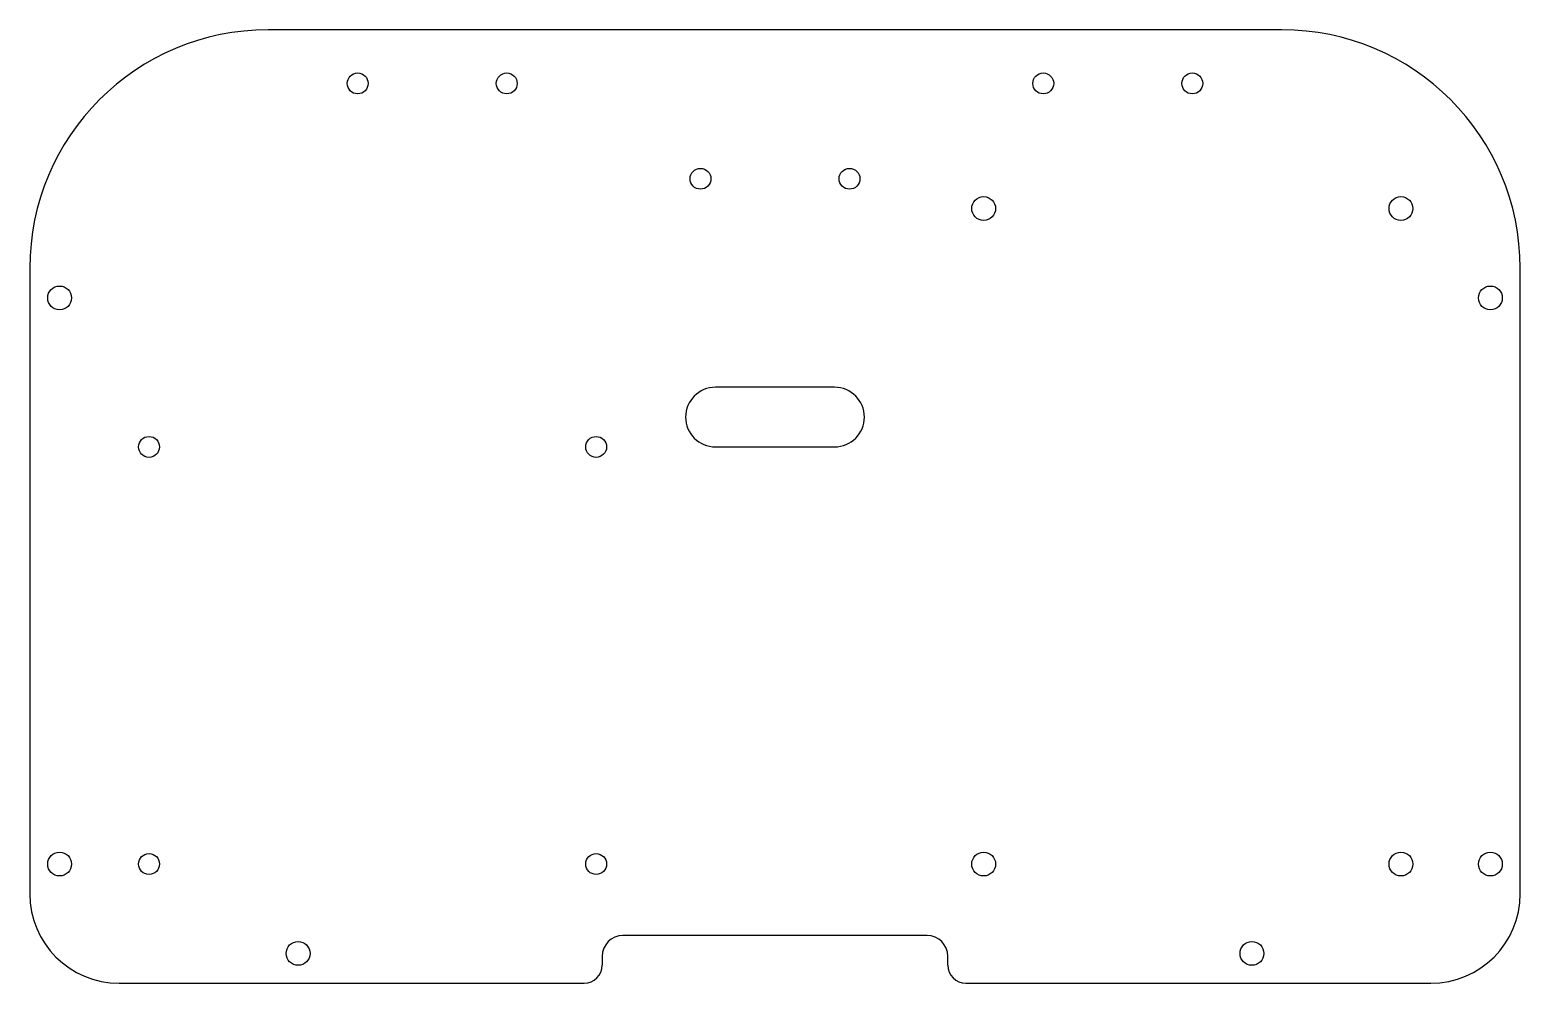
# Model space of a CAD drawing. Header units: millimetres. Extents: x -125 to 125, y -80 to 80.
import ezdxf

# ---------------------------------------------------------------- set-up
doc = ezdxf.new("R2010")
doc.units = ezdxf.units.MM

msp = doc.modelspace()

# ---------------------------------------------------------------- linework, layer by layer
at = {"color": 7, "linetype": 'Continuous', "lineweight": 25}
for p, q in [((85, 80), (-85, 80)), ((-125, 40), (-125, -65)), ((125, -65), (125, 40)), ((10, 20), (-10, 20)), ((-10, 10), (10, 10)), ((25.5, -72), (-25.5, -72)), ((-29, -75.5), (-29, -77)), ((29, -77), (29, -75.5)), ((-110, -80), (-32, -80)), ((32, -80), (110, -80))]:
    msp.add_line(p, q, dxfattribs=at)
for centre, radius in [((-70, 71), 1.75), ((-45, 71), 1.75), ((45, 71), 1.75), ((70, 71), 1.75), ((-12.5, 55), 1.75), ((12.5, 55), 1.75), ((35, 50), 2), ((105, 50), 2), ((-120, 35), 2), ((120, 35), 2), ((-105, 10), 1.75), ((-30, 10), 1.75), ((-120, -60), 2), ((-105, -60), 1.75), ((-30, -60), 1.75), ((35, -60), 2), ((105, -60), 2), ((120, -60), 2), ((-80, -75), 2), ((80, -75), 2)]:
    msp.add_circle(centre, radius, dxfattribs=at)
for centre, radius, start, end in [((-85, 40), 40, 90, 180), ((85, 40), 40, 0, 90), ((-10, 15), 5, 90, 270), ((10, 15), 5, 270, 90), ((-110, -65), 15, 180, 270), ((110, -65), 15, 270, 0), ((-25.5, -75.5), 3.5, 90, 180), ((25.5, -75.5), 3.5, 0, 90), ((-32, -77), 3, 270, 0), ((32, -77), 3, 180, 270)]:
    msp.add_arc(centre, radius, start, end, dxfattribs=at)

doc.saveas('drawing.dxf')
